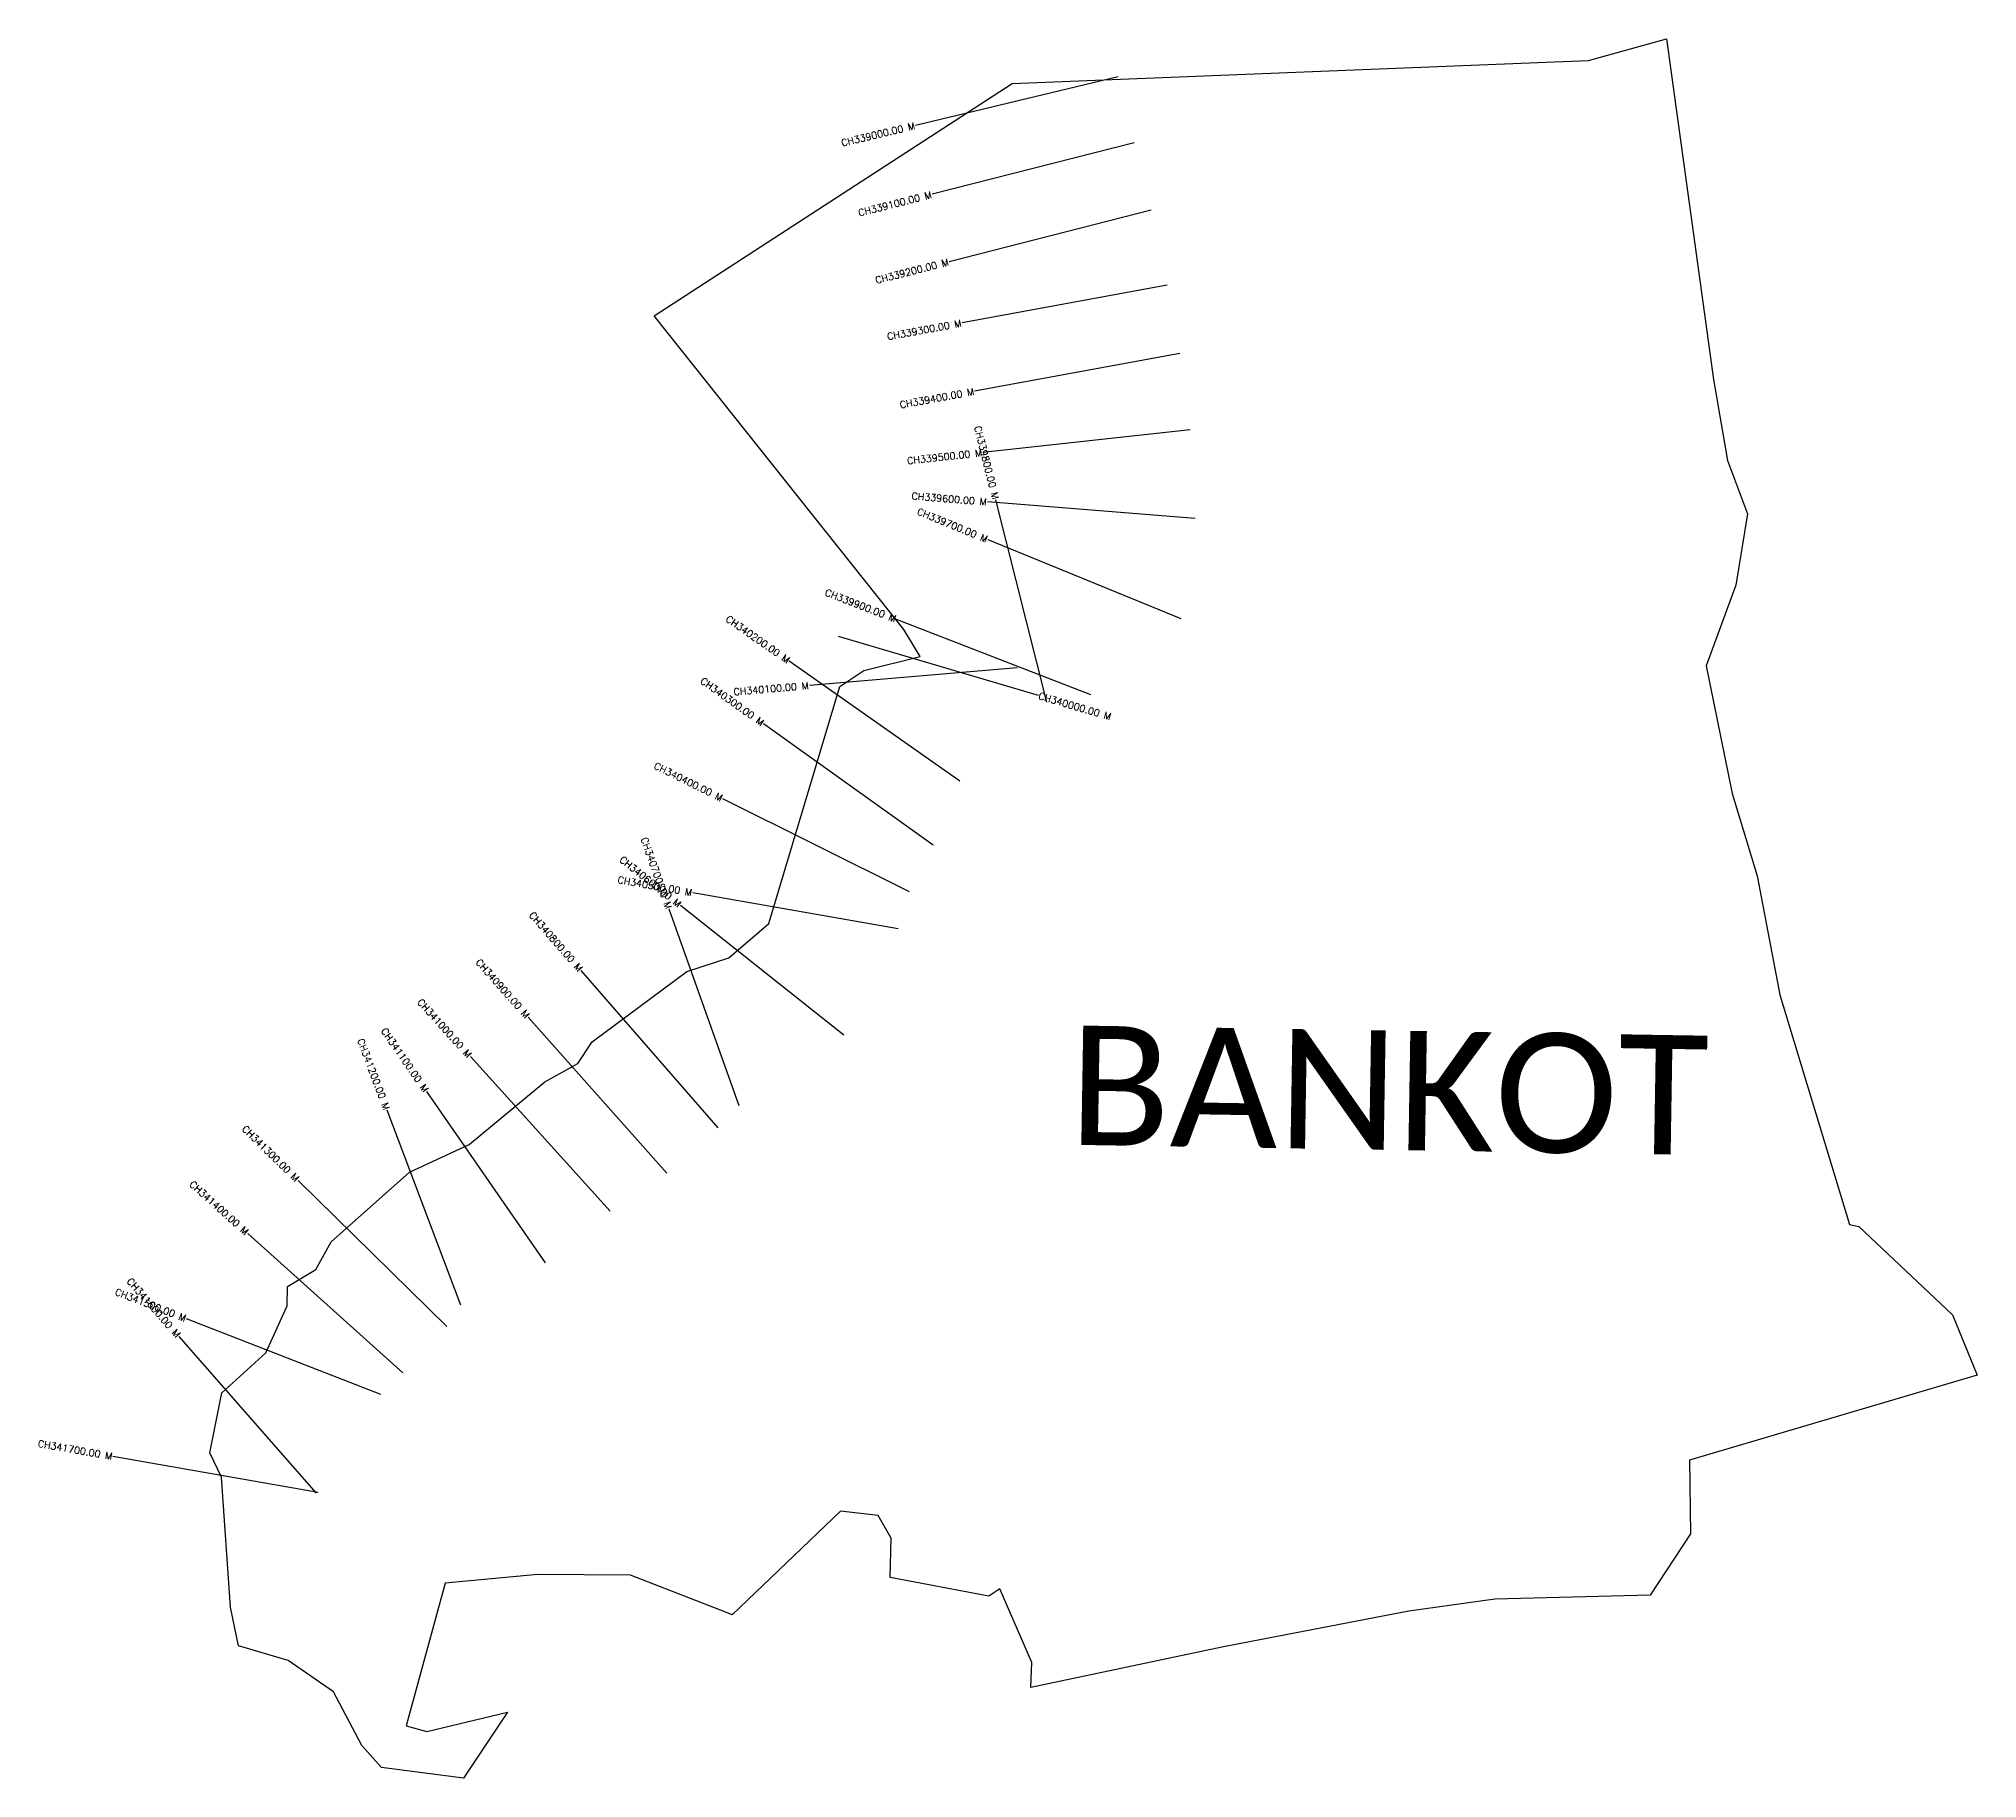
# Model space of a CAD drawing. Header units: metres. Extents: x 291221 to 294010, y 1987263 to 1989765.
import ezdxf
from ezdxf.enums import TextEntityAlignment as Align

# ---------------------------------------------------------------- set-up
doc = ezdxf.new("R2010")
doc.units = ezdxf.units.M
for name, color, linetype in [('CS', 134, 'Continuous'), ('CSMark', 6, 'Continuous'), ('VILLAGE NAME', 250, 'Continuous')]:
    doc.layers.add(name, color=color, linetype=linetype)
doc.styles.get("Standard").update_dxf_attribs({"font": 'simplex.shx'})

msp = doc.modelspace()

# ---------------------------------------------------------------- linework, layer by layer
at = {"color": 6, "flags": 128}
msp.add_lwpolyline([(293679.2, 1989081.6), (293662.4, 1988979)], dxfattribs=at)
at = {"color": 6}
for points in [[(293657.2, 1988679.3, 0), (293693, 1988560.8, 0), (293725.5, 1988389.8, 0), (293825.9, 1988059.3, 0), (293839.1, 1988056.5, 0), (293974.2, 1987929.1, 0), (294009.7, 1987842.5, 0), (293595.9, 1987720, 0), (293597.2, 1987614, 0), (293539.2, 1987525.9, 0), (293315.4, 1987520.4, 0), (293191.8, 1987502.9, 0), (292925.4, 1987451.6, 0), (292648, 1987392.9, 0), (292649.7, 1987428.9, 0), (292603.6, 1987535.1, 0), (292587.6, 1987524.7, 0), (292445.8, 1987551.2, 0), (292447, 1987607.8, 0), (292428.2, 1987640.7, 0), (292374.4, 1987646.8, 0), (292218.1, 1987497.8, 0), (292210, 1987501.1, 0), (292071.9, 1987554.7, 0), (291938.7, 1987555.5, 0), (291805.3, 1987543, 0), (291749.5, 1987338, 0), (291779, 1987330, 0), (291895.2, 1987357.4, 0), (291832, 1987262.5, 0), (291713.9, 1987278.2, 0), (291685.3, 1987309.5, 0), (291644.8, 1987386.7, 0), (291579.3, 1987432, 0), (291507.9, 1987453.2, 0), (291496.6, 1987508.8, 0), (291483.8, 1987695.7, 0), (291466.6, 1987730.8, 0), (291484.1, 1987816.9, 0), (291547.3, 1987874.4, 0), (291578.3, 1987942.2, 0), (291578.5, 1987970.1, 0), (291619.1, 1987994.6, 0), (291641.2, 1988034.4, 0), (291754, 1988134.4, 0), (291840, 1988174.3, 0), (291948.6, 1988264.8, 0), (291996.5, 1988290.9, 0), (292017.1, 1988322.2, 0), (292153.3, 1988423.5, 0), (292213.6, 1988443.2, 0), (292271.1, 1988492.4, 0), (292373.4, 1988833.2, 0), (292407.6, 1988856.5, 0), (292488.6, 1988876.4, 0), (292465.2, 1988915.3, 0), (292106.1, 1989366.6, 0), (292621.2, 1989700.9, 0), (293389.7, 1989731.8, 0), (293450.2, 1989734.2, 0), (293562.4, 1989765.4, 0), (293630.4, 1989275.2, 0), (293650.2, 1989158.5, 0), (293679.2, 1989081.6, 0)], [(293662.4, 1988979, 0), (293619.7, 1988863.1, 0), (293657.2, 1988679.3, 0)]]:
    msp.add_polyline3d(points, dxfattribs=at)
at = {"layer": 'CS'}
for p, q in [((292773.7, 1989710.7), (292481.9, 1989640.7)), ((292796.7, 1989615.5), (292505.9, 1989541.6)), ((292821.3, 1989518.6), (292530.6, 1989444.6)), ((292844.1, 1989411), (292549.1, 1989356.6)), ((292862.3, 1989312.7), (292567.2, 1989258.3)), ((292877.1, 1989202.8), (292578.9, 1989170)), ((292884.7, 1989075), (292585.6, 1989098.9)), ((292671.2, 1988811), (292597.9, 1989101.9)), ((292864.1, 1988930.8), (292586.5, 1989044.5)), ((292734.4, 1988821.5), (292454.6, 1988929.9)), ((292370.8, 1988906), (292658.4, 1988820.7)), ((292546.1, 1988697.4), (292300.5, 1988869.7)), ((292628.3, 1988860.3), (292329.4, 1988834.9)), ((292507.5, 1988605.1), (292263.4, 1988779.6)), ((292473.4, 1988538.1), (292204.8, 1988671.6)), ((292457, 1988484.8), (292161.5, 1988536.6)), ((292228.3, 1988230.1), (292127.9, 1988512.8)), ((292378.9, 1988331.6), (292144, 1988518.1)), ((292198, 1988198.5), (292000.9, 1988424.6)), ((292124.2, 1988133.1), (291925, 1988357.4)), ((292043, 1988078.4), (291841.6, 1988300.8)), ((291949.7, 1988003.9), (291778.9, 1988250.6)), ((291828, 1987943.2), (291722, 1988223.9)), ((291807.9, 1987912.6), (291593.7, 1988122.7)), ((291744.5, 1987845.8), (291521.3, 1988046.3)), ((291712.8, 1987814.7), (291433.2, 1987923.4)), ((291620.5, 1987672.8), (291422.5, 1987898.2)), ((291622.9, 1987673.9), (291327.4, 1987725.5))]:
    msp.add_line(p, q, dxfattribs=at)

# ---------------------------------------------------------------- texts
at = {"layer": 'CSMark'}
for s, rotation, p in [('CH339000.00 M', 13.4889, (292481, 1989640.5)), ('CH339100.00 M', 14.2676, (292505, 1989541.3)), ('CH339200.00 M', 14.2676, (292529.6, 1989444.4)), ('CH339300.00 M', 10.4548, (292548.1, 1989356.4)), ('CH339400.00 M', 10.4548, (292566.3, 1989258.1)), ('CH339800.00 M', 284.1299, (292597.7, 1989102.9)), ('CH339500.00 M', 6.2854, (292577.9, 1989169.9)), ('CH339600.00 M', 355.434, (292584.6, 1989099)), ('CH339700.00 M', 337.7242, (292585.5, 1989044.9)), ('CH339900.00 M', 338.8271, (292453.7, 1988930.3)), ('CH340200.00 M', 324.959, (292299.7, 1988870.2)), ('CH340300.00 M', 324.4461, (292262.6, 1988780.1)), ('CH340100.00 M', 4.8674, (292328.4, 1988834.8)), ('CH340400.00 M', 333.5638, (292203.9, 1988672.1)), ('CH340700.00 M', 289.5623, (292127.6, 1988513.8)), ('CH340600.00 M', 321.5459, (292143.2, 1988518.8)), ('CH340500.00 M', 350.056, (292160.5, 1988536.8)), ('CH340800.00 M', 311.0682, (292000.3, 1988425.4)), ('CH340900.00 M', 311.6152, (291924.3, 1988358.2)), ('CH341000.00 M', 312.1805, (291840.9, 1988301.5)), ('CH341100.00 M', 304.6951, (291778.3, 1988251.4)), ('CH341200.00 M', 290.6929, (291721.7, 1988224.8)), ('CH341300.00 M', 315.5479, (291593, 1988123.4)), ('CH341400.00 M', 318.0658, (291520.5, 1988047)), ('CH341600.00 M', 311.3039, (291421.8, 1987898.9)), ('CH341500.00 M', 338.7599, (291432.2, 1987923.8)), ('CH341700.00 M', 350.089, (291326.4, 1987725.7))]:
    msp.add_text(s, height=10, rotation=rotation, dxfattribs=at).set_placement(p, align=Align.MIDDLE_RIGHT)
msp.add_text('CH340000.00 M', height=10, rotation=343.4862, dxfattribs=at).set_placement((292659.4, 1988820.4), align=Align.MIDDLE_LEFT)
at = {"layer": 'VILLAGE NAME', "insert": (292704.6, 1988345.8), "char_height": 171.752, "attachment_point": 1, "rotation": 359.0691}
msp.add_mtext_dynamic_manual_height_columns('{\\fCalibri|b0|i0|c0|p34;BANKOT}', width=1471.541, gutter_width=858.8, heights=[151.6], dxfattribs=at)

doc.saveas('drawing.dxf')
